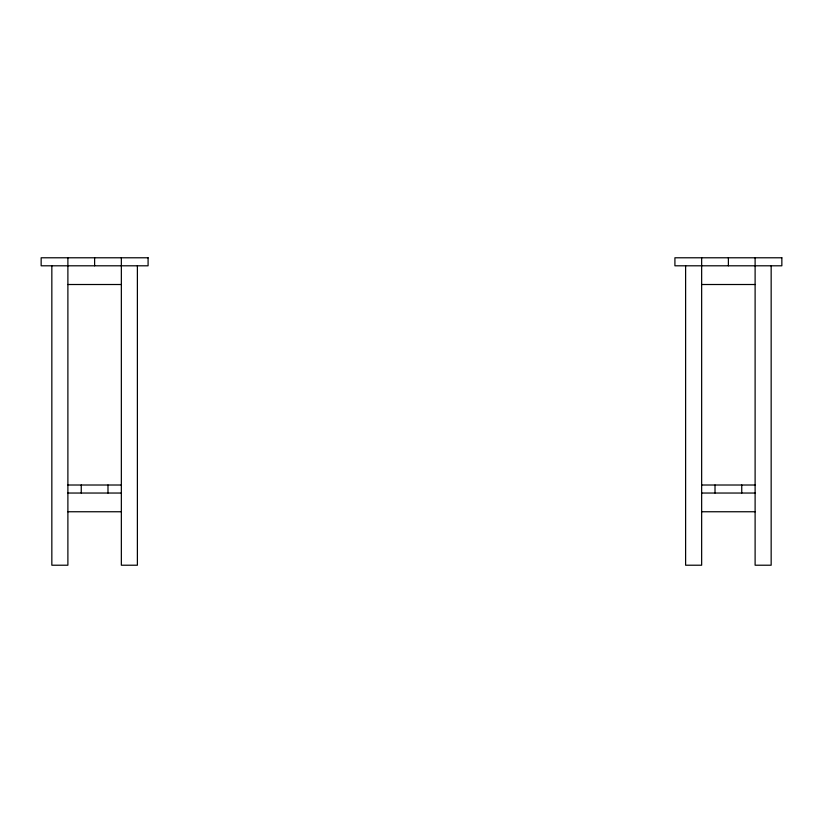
<?xml version="1.0" encoding="UTF-8"?>
<svg xmlns="http://www.w3.org/2000/svg" width="823" height="823" viewBox="0 0 823 823"><rect width="100%" height="100%" fill="white"/><g stroke="black" fill="none" stroke-linecap="round" stroke-linejoin="round"><path stroke-width="1.23" d="M67.887 284.511L121.351 284.511M701.649 284.511L755.113 284.511M67.887 485.014L121.351 485.014M701.649 485.014L755.113 485.014M67.887 493.039L121.351 493.039M701.649 493.039L755.113 493.039M67.887 511.752L121.351 511.752M701.649 511.752L755.113 511.752M771.161 265.798L771.161 565.216L755.113 565.216L755.113 257.784M741.749 485.014L741.749 493.039M728.386 257.784L728.386 265.798M715.012 485.014L715.012 493.039M701.649 257.784L701.649 565.216L685.61 565.216L685.61 265.798M137.39 265.798L137.39 565.216L121.351 565.216L121.351 257.784M107.988 485.014L107.988 493.039M94.614 257.784L94.614 265.798M81.251 485.014L81.251 493.039M67.887 257.784L67.887 565.216L51.839 565.216L51.839 265.798M148.089 257.784L41.15 257.784L41.15 265.798L148.089 265.798L148.089 257.784M781.85 257.784L674.911 257.784L674.911 265.798L781.85 265.798L781.85 257.784"/></g></svg>
